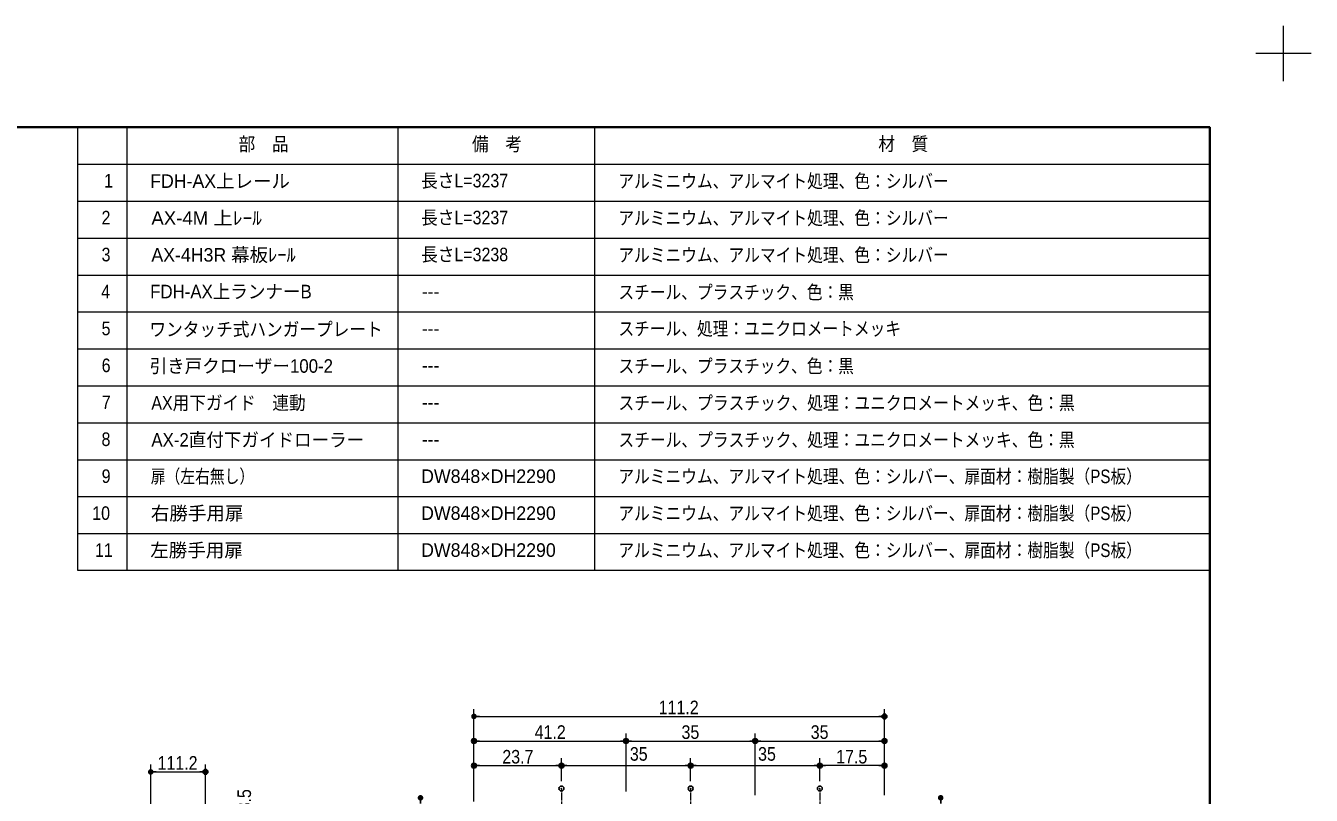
# Model space of a CAD drawing. Units: millimetres, scale not verified. Extents: x -4547 to 4547, y -2284 to 2284.
# Drawn here: x -746 to 1866, y 721 to 2284 of the extents above; entities that cross this region are included whole.
import ezdxf
from ezdxf.enums import TextEntityAlignment as Align

# ---------------------------------------------------------------- set-up
doc = ezdxf.new("R2010")
doc.units = ezdxf.units.MM
doc.header["$LTSCALE"] = 20
doc.header["$PDMODE"] = 32
doc.header["$PDSIZE"] = 10
doc.linetypes.add('USER4', pattern=[9.172222, 5.997222, -1.058333, 1.058333, -1.058333])
for name, color, linetype, lineweight in [('0-0_1図面枠', 7, 'Continuous', 20), ('0-1_3一般', 7, 'Continuous', 15), ('0-2_2寸法-1', 7, 'Continuous', 15), ('0-3_0', 7, 'Continuous', 25), ('0-5_2寸法-2', 7, 'Continuous', 15)]:
    doc.layers.add(name, color=color, linetype=linetype, lineweight=lineweight)
doc.layers.add('0-4_Defpoints', color=7, linetype='Continuous')
doc.styles.add('ＭＳ Ｐゴシック', font='')
doc.styles.get('ＭＳ Ｐゴシック').set_extended_font_data('MS PGothic')

# ---------------------------------------------------------------- blocks, each defined once
blk = doc.blocks.new('グループ')
at = {"layer": '0-0_1図面枠', "lineweight": 15}
for p, q in [((63000, 43425), (63000, 45675)), ((64125, 44550), (61875, 44550))]:
    blk.add_line(p, q, dxfattribs=at)
blk = doc.blocks.new('グループ-2')
at = {"layer": '0-0_1図面枠', "lineweight": 35}
blk.add_lwpolyline([(-60000, 41550), (60000, 41550), (60000, -41550), (-60000, -41550)], close=True, dxfattribs=at)
blk = doc.blocks.new('図面枠')
at = {"layer": '0-0_1図面枠'}
for name in ['グループ', 'グループ-2']:
    blk.add_blockref(name, (0, 0), dxfattribs=at)
blk = doc.blocks.new('グループ-4')
at = {"layer": '0-0_1図面枠', "lineweight": 15}
for p, q in [((16000, 41550), (16000, 23550)), ((27000, 41550), (27000, 23550)), ((35000, 41550), (35000, 23550)), ((14000, 40050), (60000, 40050)), ((14000, 38550), (60000, 38550)), ((14000, 37050), (60000, 37050)), ((14000, 35550), (60000, 35550)), ((14000, 34050), (60000, 34050)), ((14000, 32550), (60000, 32550)), ((14000, 31050), (60000, 31050)), ((14000, 29550), (60000, 29550)), ((14000, 28050), (60000, 28050)), ((14000, 26550), (60000, 26550)), ((14000, 25050), (60000, 25050))]:
    blk.add_line(p, q, dxfattribs=at)
blk.add_lwpolyline([(14000, 41550), (60000, 41550), (60000, 23550), (14000, 23550)], close=True, dxfattribs=at)
blk = doc.blocks.new('_Dot')
at = {"layer": '0-3_0'}
blk.add_line((-10, 0), (-20, 0), dxfattribs=at)
for points in [[(0, 0), (-10, 0), (-9.92, 1.25)], [(0, 0), (-9.92, -1.25), (-10, 0)], [(0, 0), (-9.92, 1.25), (-9.69, 2.49)], [(0, 0), (-9.69, -2.49), (-9.92, -1.25)], [(0, 0), (-9.69, 2.49), (-9.3, 3.68)], [(0, 0), (-9.3, -3.68), (-9.69, -2.49)], [(0, 0), (-9.3, 3.68), (-8.76, 4.82)], [(0, 0), (-8.76, -4.82), (-9.3, -3.68)], [(0, 0), (-8.76, 4.82), (-8.09, 5.88)], [(0, 0), (-8.09, -5.88), (-8.76, -4.82)], [(0, 0), (-8.09, 5.88), (-7.29, 6.85)], [(0, 0), (-7.29, -6.85), (-8.09, -5.88)], [(0, 0), (-7.29, 6.85), (-6.37, 7.71)], [(0, 0), (-6.37, -7.71), (-7.29, -6.85)], [(0, 0), (-6.37, 7.71), (-5.36, 8.44)], [(0, 0), (-5.36, -8.44), (-6.37, -7.71)], [(0, 0), (-5.36, 8.44), (-4.26, 9.05)], [(0, 0), (-4.26, -9.05), (-5.36, -8.44)], [(0, 0), (-4.26, 9.05), (-3.09, 9.51)], [(0, 0), (-3.09, -9.51), (-4.26, -9.05)], [(0, 0), (-3.09, 9.51), (-1.87, 9.82)], [(0, 0), (-1.87, -9.82), (-3.09, -9.51)], [(0, 0), (-1.87, 9.82), (-0.63, 9.98)], [(0, 0), (-0.63, -9.98), (-1.87, -9.82)], [(0, 0), (-0.63, 9.98), (0.63, 9.98)], [(0, 0), (0.63, -9.98), (-0.63, -9.98)], [(0, 0), (0.63, 9.98), (1.87, 9.82)], [(0, 0), (1.87, 9.82), (3.09, 9.51)], [(0, 0), (3.09, 9.51), (4.26, 9.05)], [(0, 0), (4.26, 9.05), (5.36, 8.44)], [(0, 0), (5.36, 8.44), (6.37, 7.71)], [(0, 0), (6.37, 7.71), (7.29, 6.85)], [(0, 0), (7.29, 6.85), (8.09, 5.88)], [(0, 0), (8.09, 5.88), (8.76, 4.82)], [(0, 0), (8.76, 4.82), (9.3, 3.68)], [(0, 0), (9.3, 3.68), (9.69, 2.49)], [(0, 0), (9.69, 2.49), (9.92, 1.25)], [(0, 0), (9.92, 1.25), (10, 0)], [(0, 0), (1.87, -9.82), (0.63, -9.98)], [(0, 0), (3.09, -9.51), (1.87, -9.82)], [(0, 0), (4.26, -9.05), (3.09, -9.51)], [(0, 0), (5.36, -8.44), (4.26, -9.05)], [(0, 0), (6.37, -7.71), (5.36, -8.44)], [(0, 0), (7.29, -6.85), (6.37, -7.71)], [(0, 0), (8.09, -5.88), (7.29, -6.85)], [(0, 0), (8.76, -4.82), (8.09, -5.88)], [(0, 0), (9.3, -3.68), (8.76, -4.82)], [(0, 0), (9.69, -2.49), (9.3, -3.68)], [(0, 0), (9.92, -1.25), (9.69, -2.49)], [(0, 0), (10, 0), (9.92, -1.25)]]:
    blk.add_solid(points, dxfattribs=at)
blk = doc.blocks.new('グループ-48')
at = {"layer": '0-1_3一般', "linetype": 'USER4', "lineweight": 5}
for p, q in [((33653.7, 14694), (33653.7, -3299.9)), ((38903.7, 14694), (38903.7, -3299.9)), ((44153.7, 14694), (44153.7, -3299.9))]:
    blk.add_line(p, q, dxfattribs=at)
blk = doc.blocks.new('グループ-65')
at = {"layer": '0-1_3一般'}
blk.add_blockref('グループ-48', (0, 0), dxfattribs=at)

msp = doc.modelspace()

# ---------------------------------------------------------------- linework, layer by layer
at = {"layer": '0-2_2寸法-1'}
for p, q in [((164.31, 846.2), (164.31, 896.2)), ((998.31, 846.2), (998.31, 896.2)), ((175.56, 881.2), (987.05, 881.2)), ((164.31, 796.2), (164.31, 846.2)), ((473.31, 730.95), (473.31, 846.2)), ((473.31, 728.7), (473.31, 846.2)), ((735.81, 721.2), (735.81, 846.2)), ((735.81, 728.7), (735.81, 846.2)), ((998.31, 796.2), (998.31, 846.2)), ((175.56, 831.2), (462.05, 831.2)), ((484.56, 831.2), (724.55, 831.2)), ((747.06, 831.2), (987.05, 831.2)), ((164.31, 708.43), (164.31, 796.2)), ((342.06, 749.7), (342.06, 796.2)), ((867.06, 749.7), (867.06, 796.2)), ((998.31, 721.2), (998.31, 796.2)), ((-492.4, 677.18), (-492.4, 783.52)), ((-481.15, 768.52), (-392.46, 768.52)), ((-381.2, 678.89), (-381.2, 783.52)), ((175.56, 781.2), (330.8, 781.2)), ((987.05, 781.2), (878.31, 781.2))]:
    msp.add_line(p, q, dxfattribs=at)
at = {"layer": '0-4_Defpoints'}
for p in [(998.31, 881.2), (164.31, 831.2), (473.31, 831.2), (735.81, 831.2), (998.31, 831.2), (164.31, 781.2), (342.06, 781.2), (604.56, 781.2), (867.06, 781.2), (998.31, 781.2), (-381.2, 768.52), (342.06, 734.7), (604.56, 734.7), (867.06, 734.7)]:
    msp.add_point(p, dxfattribs=at)
at = {"layer": '0-5_2寸法-2'}
for p, q in [((342.06, 749.7), (342.06, 796.2)), ((604.56, 749.7), (604.56, 796.2)), ((604.56, 749.7), (604.56, 796.2)), ((867.06, 749.7), (867.06, 796.2)), ((353.31, 781.2), (593.3, 781.2)), ((615.81, 781.2), (855.8, 781.2))]:
    msp.add_line(p, q, dxfattribs=at)

# ---------------------------------------------------------------- block references
at = {"layer": '0-0_1図面枠', "xscale": 0.05, "yscale": 0.05}
for name in ['図面枠', 'グループ-4']:
    msp.add_blockref(name, (-1340.62, 0), dxfattribs=at)
at = {"layer": '0-1_3一般', "xscale": 0.05, "yscale": 0.05}
msp.add_blockref('グループ-65', (-1340.62, 0), dxfattribs=at)
at = {"layer": '0-2_2寸法-1', "xscale": 0.5627563, "yscale": 0.5627563}
for p, rotation in [((164.31, 881.2), 180), ((164.31, 831.2), 180), ((473.31, 831.2), 180), ((735.81, 831.2), 180), ((164.31, 781.2), 180), ((867.06, 781.2), 180), ((-492.4, 768.52), 180), ((55.74, 715.95), 90), ((1112.68, 715.95), 90)]:
    msp.add_blockref('_Dot', p, dxfattribs=dict(at, rotation=rotation))
for p in [(998.31, 881.2), (473.31, 831.2), (735.81, 831.2), (998.31, 831.2), (342.06, 781.2), (998.31, 781.2), (-381.2, 768.52)]:
    msp.add_blockref('_Dot', p, dxfattribs=at)
at = {"layer": '0-5_2寸法-2', "xscale": 0.5627563, "yscale": 0.5627563, "rotation": 180}
for p in [(342.06, 781.2), (604.56, 781.2)]:
    msp.add_blockref('_Dot', p, dxfattribs=at)
at = {"layer": '0-5_2寸法-2', "xscale": 0.5627563, "yscale": 0.5627563}
for p in [(604.56, 781.2), (867.06, 781.2)]:
    msp.add_blockref('_Dot', p, dxfattribs=at)

# ---------------------------------------------------------------- texts
at = {"layer": '0-0_1図面枠', "style": 'ＭＳ Ｐゴシック'}
for s, height, width, p in [('部\u3000品', 27.57, 0.9, (-313.84, 2021.45)), ('備\u3000考', 27.57, 0.9, (160.31, 2021.38)), ('材\u3000質', 27.57, 0.9, (985.82, 2021.73)), ('長さL=3237', 27.57, 0.9, (56.91, 1947.16)), ('アルミニウム、アルマイト処理、色：シルバー', 27.57, 0.85, (457.65, 1946.24)), ('1', 27.57, 0.9, (-587.14, 1946.96)), ('2', 27.57, 0.9, (-592.19, 1872.02)), ('AX-4M 上ﾚｰﾙ', 27.51, 1.05, (-491.06, 1871.22)), ('長さL=3237', 27.57, 0.9, (56.91, 1872.16)), ('アルミニウム、アルマイト処理、色：シルバー', 27.57, 0.85, (457.65, 1871.24)), ('3', 27.57, 0.9, (-592.19, 1797.02)), ('長さL=3238', 27.57, 0.9, (56.91, 1797.16)), ('アルミニウム、アルマイト処理、色：シルバー', 27.57, 0.85, (457.65, 1796.24)), ('4', 27.57, 0.9, (-592.93, 1722.02)), ('FDH-AX上ランナーB', 27.51, 0.95, (-493.52, 1721.95)), ('スチール、プラスチック、色：黒', 27.51, 0.85, (457.93, 1720.73)), ('5', 27.57, 0.9, (-592.19, 1647.02)), ('ワンタッチ式ハンガープレート', 27.57, 0.9, (-494.94, 1645.3)), ('スチール、処理：ユニクロメートメッキ', 27.51, 0.85, (457.93, 1646.67)), ('6', 27.57, 0.9, (-592.04, 1572.02)), ('引き戸クローザー100-2', 27.51, 0.95, (-494.66, 1570.81)), ('スチール、プラスチック、色：黒', 27.51, 0.85, (457.93, 1570.73)), ('7', 27.57, 0.9, (-591.76, 1497.02)), ('AX用下ガイド\u3000連動', 27.51, 0.9, (-491.06, 1495.87)), ('スチール、プラスチック、処理：ユニクロメートメッキ、色：黒', 27.57, 0.85, (457.93, 1495.73)), ('8', 27.57, 0.9, (-592.34, 1422.02)), ('AX-2直付下ガイドローラー', 27.51, 0.95, (-491.06, 1420.81)), ('スチール、プラスチック、処理：ユニクロメートメッキ、色：黒', 27.57, 0.85, (457.93, 1420.73)), ('扉（左右無し）', 27.51, 0.8, (-492.35, 1346.67)), ('アルミニウム、アルマイト処理、色：シルバー、扉面材：樹脂製（PS板）', 27.57, 0.85, (457.65, 1346.6)), ('9', 27.57, 0.9, (-592.04, 1347.02)), ('10', 27.57, 0.9, (-611.22, 1271.96)), ('アルミニウム、アルマイト処理、色：シルバー、扉面材：樹脂製（PS板）', 27.57, 0.85, (457.65, 1271.6)), ('11', 27.57, 0.9, (-605.59, 1196.96)), ('アルミニウム、アルマイト処理、色：シルバー、扉面材：樹脂製（PS板）', 27.57, 0.85, (457.65, 1196.6))]:
    msp.add_text(s, height=height, dxfattribs=dict(at, width=width)).set_placement(p, align=Align.BOTTOM_LEFT)
for s, height, p in [('FDH-AX上レール', 27.51, (-493.52, 1946.22)), ('AX-4H3R 幕板ﾚｰﾙ', 27.51, (-491.06, 1796.45)), ('---', 27.57, (58.36, 1722.02)), ('---', 27.57, (58.36, 1647.02)), ('---', 27.57, (58.36, 1572.02)), ('---', 27.57, (58.36, 1497.02)), ('---', 27.57, (58.36, 1422.02)), ('DW848×DH2290', 27.57, (56.91, 1346.96)), ('右勝手用扉', 27.57, (-492.07, 1271.6)), ('DW848×DH2290', 27.57, (56.91, 1271.96)), ('左勝手用扉', 27.57, (-493.36, 1196.6)), ('DW848×DH2290', 27.57, (56.91, 1196.96))]:
    msp.add_text(s, height=height, dxfattribs=at).set_placement(p, align=Align.BOTTOM_LEFT)
at = {"layer": '0-2_2寸法-1', "style": 'ＭＳ Ｐゴシック', "width": 0.9}
for s, p in [('111.2', (539.68, 877.39)), ('41.2', (287.69, 827.39)), ('35', (586.11, 827.32)), ('35', (848.61, 827.32)), ('23.7', (221.99, 777.32)), ('17.5', (900.27, 777.39)), ('111.2', (-478.43, 764.8))]:
    msp.add_text(s, height=27.57, dxfattribs=at).set_placement(p, align=Align.BOTTOM_LEFT)
at = {"layer": '0-5_2寸法-2', "style": 'ＭＳ Ｐゴシック', "width": 0.9}
for p in [(481.11, 782.97), (741.66, 782.97)]:
    msp.add_text('35', height=27.57, dxfattribs=at).set_placement(p, align=Align.BOTTOM_LEFT)
msp.add_text('38.5', height=27.57, rotation=90, dxfattribs=at).set_placement((-280.36, 670.28), align=Align.BOTTOM_LEFT)

doc.saveas('drawing.dxf')
